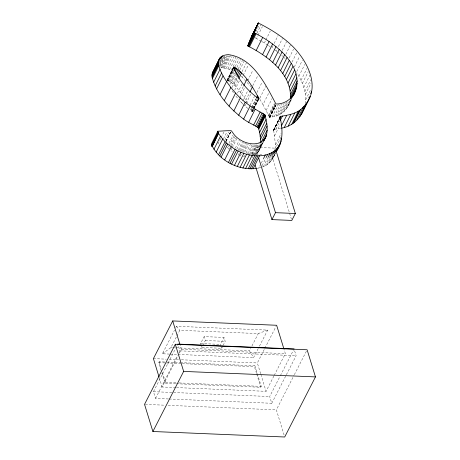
<?xml version="1.0" encoding="UTF-8"?>
<svg xmlns="http://www.w3.org/2000/svg" width="460" height="460" viewBox="0 0 460 460"><rect width="100%" height="100%" fill="white"/><g stroke="black" fill="none" stroke-linecap="round" stroke-linejoin="round"><path stroke-width="0.34" stroke-dasharray="2.3 1.72" d="M281.117 137.04L275.523 148.252L275.5 144.768L273.631 129.76L274.166 129.294L280.128 128.495L280.749 127.248M260.544 143.951C260.504 147.993 259.049 152.375 255.518 154.669L261.113 143.457M305.239 103.575C307.016 92.655 302.525 81.823 296.78 72.766M275.298 105.202L269.445 117.076C279.088 117.472 288.598 109.831 290.226 100.148M262.286 167.055C268.732 165.146 273.096 159.401 275.132 153.232M219.592 61.479L220.834 58.989M219.592 62.416L221.766 58.058M219.633 63.399L222.743 57.166M219.713 64.417L223.75 56.321M219.822 65.487L224.486 56.143M220.271 65.975L225.245 56.011M220.754 66.51L226.038 55.925M226.855 55.884L220.949 67.718L227.936 68.868L234.18 71.455M221.789 67.718L227.694 55.884M222.64 67.769L228.545 55.936M223.502 67.861L229.408 56.028M224.371 67.999L230.586 55.545M226.153 68.385L232.058 56.551M227.936 68.868L234.151 56.413M229.678 69.443L235.894 56.988M231.397 70.115L237.302 58.282M227.004 80.442L233.024 68.385M227.01 80.471L232.915 68.638M227.039 80.632L232.944 68.799M227.079 80.799L233.013 68.965M227.136 80.966L232.817 69.615M227.159 80.195L227.533 80.201L232.927 69.655L227.683 80.264C236.653 85.324 242.167 94.656 247.618 103.04M235.261 66.528L239.298 58.426M227.913 81.489L233.507 70.276M228.43 80.672L233.404 70.708M229.31 81.213L233.973 71.869M236.906 67.384L240.942 59.288M230.253 81.846L234.606 73.129M255.748 31.809L259.164 24.961M229.856 84.416L235.14 73.824M238.211 68.96L242.564 60.243M231.564 82.817L235.606 74.721M256.921 33.206L260.958 25.11M232.812 83.841L236.848 75.745M239.763 69.989L244.116 61.272M232.099 87.308L237.072 77.343M261.314 41.239L256.461 38.479L257.709 35.989M258.02 35.362L262.367 26.645M233.985 84.916L237.716 77.441M242.017 71.685L246.364 62.968M235.083 86.031L238.504 79.177M234.669 90.218L239.637 80.253M251.384 87.153L242.242 77.24L242.863 75.992M243.179 75.371L248.457 64.779M237.504 93.07L242.161 83.726M267.858 45.206L264.351 42.964L265.592 40.474M265.903 39.847L270.256 31.13M240.425 92.316L243.53 86.089M247.63 80.787L252.914 70.202M239.648 97.687L244.933 87.095M220.783 138.333L217.988 143.94L219.19 143.882M221.093 137.712L224.204 131.485M223.474 138.816L226.895 131.962M243.081 104.144L241.724 102.827L247.94 90.373M224.923 140.012L228.959 131.911M252.753 85.796L257.726 75.831M245.876 100.09L249.607 92.615M272.883 45.96L271.952 47.828L273.562 48.978M274.131 43.47L278.168 35.374M225.831 141.26L230.552 131.922M225.906 141.266L230.632 131.951M226.067 141.369L231.006 131.37M226.084 141.392L231.052 131.416M247.785 108.416L244.887 105.903L245.818 104.035M246.129 103.408L251.102 93.443M228.93 143.267L232.973 135.171M277.265 51.71L276.241 50.899L277.173 49.03M278.421 46.54L282.457 38.444M229.477 147.867L228.85 149.109L227.918 148.074L228.85 146.205M229.16 145.584L234.134 135.619M250.131 105.098L254.483 96.381M256.945 92.517L262.229 81.926M230.719 145.377L235.066 136.654M231.61 146.245L235.652 138.149M251.442 107.904L250.2 110.394L252.454 111.78M251.752 107.284L256.105 98.561M251.718 107.692L256.381 98.348M231.961 148.315L230.719 150.811L232.162 151.852M232.271 147.695L236.934 138.351M252.471 111.665L251.654 109.986L252.275 108.744M252.586 108.117L256.939 99.4M251.384 111.285L252.632 108.796M252.942 108.169L257.289 99.452M282.187 50.416L286.54 41.699M252.109 110.894L253.04 109.026M253.351 108.399L257.698 99.682M252.172 111.786L253.402 109.284M258.376 99.32L253.724 108.669L258.48 99.36M252.189 111.791L253.506 109.325M252.281 111.82L253.609 109.33M253.834 108.709L258.583 99.366M252.379 111.82L253.713 109.169M253.931 108.704L258.681 99.205M259.86 98.106L265.765 86.273M235.302 148.189L239.344 140.093M236.796 149.115L240.528 141.64M285.729 54.458L290.392 45.12M238.349 149.948L242.391 141.852M239.372 150.426L243.415 142.33M269.445 117.076L262.993 104.61L269.209 92.149M238.24 155.215L239.171 153.347M240.413 150.857L244.145 143.382M241.465 151.236L245.508 143.14M289.179 57.891L293.532 49.168M241.299 154.06L240.367 155.928L241.448 156.204M242.541 151.564L246.583 143.468M243.311 152.467L247.353 144.371M244.703 152.07L248.429 144.595M266.144 110.44L272.05 98.607M244.858 155.44L244.237 156.682L242.523 156.429M246.1 152.944L250.453 144.227M292.042 62.071L297.016 52.106M247.48 153.715L251.833 144.992M248.089 154.986L253.058 145.021M268.427 115.241L274.332 103.408M268.732 115.909L274.637 104.075M249.602 154.324L254.265 144.986M269.054 116.501L274.959 104.667M250.775 154.215L255.748 144.25M269.382 117.024L275.563 104.518M294.302 66.982L299.586 56.396M269.52 117.122L275.367 105.259M269.623 117.168L275.529 105.334M269.675 117.185L275.58 105.351M269.733 117.202L275.689 105.38M269.836 117.225L275.799 105.397M269.997 117.237L275.902 105.403M270.049 117.231L276 105.392M251.907 154.042L256.881 144.078M252.689 154.416L257.663 144.451M272.142 116.92L278.358 104.46M253.425 154.732L259.02 143.52M254.081 154.986L259.676 143.773M254.984 154.548L260.268 143.957M274.263 116.512L280.169 104.679M296.74 71.57L302.335 60.358M256.289 154.106L261.884 142.899M256.99 153.485L262.367 142.859M257.611 152.812L262.585 142.847M259.911 148.442L263.017 142.215M276.08 116.046L281.986 104.213M258.359 151.811L263.333 141.847M258.991 150.748L263.344 142.025M277.794 115.454L283.699 103.621M279.398 114.735L285.303 102.902M298.885 76.216L304.79 64.383M280.887 113.896L286.793 102.062M273.648 129.708L279.312 118.352M273.591 130.002L279.496 118.168M273.579 130.249L279.577 118.139M274.102 129.312L279.444 118.709M282.256 112.947L287.851 101.735M273.585 130.502L279.49 118.668M273.614 130.761L279.519 118.927M284.056 111.395L289.029 101.43M275.954 129.047L279.99 120.951M285.654 109.693L290.628 99.728M289.978 101.326L290.91 99.458M287.034 107.853L291.72 98.63M288.248 105.794L291.358 99.561M301.041 80.287L306.947 68.454M274.476 135.936L280.071 124.729M256.898 168.291L258.802 168.021L260.049 165.531M261.291 163.041L263.154 159.304M302.381 83.409L308.286 71.576M262.102 165.571L265.834 158.102M263.396 166.669L267.749 157.952M303.767 87.48L309.983 75.02M275.5 144.768L281.094 133.561M265.357 165.761L269.704 157.038M267.133 164.668L271.176 156.572M268.795 163.363L272.837 155.267M304.905 91.488L310.81 79.655M270.273 161.92L273.999 154.445M271.498 160.431L274.603 154.203M272.561 158.844L275.362 153.237M273.464 157.17L275.638 152.812M305.44 94.375L311.035 83.162M305.67 99.785L310.954 89.2M308.51 97.986L310.063 94.869M252.879 157.653L251.833 154.249L255.386 147.315L275.247 148.143L274.597 149.402M169.504 354.085L162.374 353.786L174.484 330.13M175.789 327.577L176.445 326.295L267.668 330.102L258.503 348.001M161.023 370.231L158.7 362.675L159.166 361.767L166.313 362.06M162.374 353.786L170.924 347.582L176.611 336.473M176.927 335.857L179.768 330.303L258.279 333.575L267.668 330.102M168.44 398.964L155.526 398.429L153.45 391.678L175.53 348.536M177.152 345.362L177.802 344.091L179.883 350.842L178.905 352.745M155.526 398.429L177.606 355.287M175.755 387.556L162.133 386.992L177.83 356.322M179.469 353.125L181.43 349.295L180.182 345.241M175.755 383.726L165.036 383.278L165.502 382.363L161.702 370.007M201.187 345.5L200.589 343.545L204.136 336.605L223.997 337.433L225.199 341.343L223.267 345.126M222.945 345.759L221.651 348.277L201.79 347.449L202.434 346.19M202.756 345.558L205.344 340.515L204.136 336.605M221.047 346.328L220.449 344.373L223.997 337.433M258.181 348.64L253.598 357.592L249.435 350.859L250.7 348.387M251.965 345.92L258.279 333.575M256.548 373.537L254.437 366.672L254.903 365.757L182.028 362.716M260.665 373.767L257.341 362.957L264.534 348.904M264.862 348.266L275.983 326.542M176.467 383.755L260.774 387.274L261.245 386.36L254.903 365.757M176.467 387.59L266.064 391.328L273.913 375.992M274.24 375.354L285.361 353.631L284.113 349.577M169.159 398.998L271.768 403.276L269.692 396.526L280.082 376.222M280.41 375.59L293.399 350.209M271.768 403.276L286.057 375.36M286.379 374.728L296.125 355.695L294.049 348.945M284.079 434.964L276.356 409.854L294.02 375.337M294.348 374.693L306.458 351.043M258.802 168.021L261.171 167.44M251.833 154.249L261.763 154.663M205.344 340.515L225.199 341.343M200.589 343.545L220.449 344.373M170.924 347.582L172.35 347.639M173.064 347.674L175.202 347.76M175.921 347.789L249.435 350.859M181.43 349.295L285.361 353.631M179.883 350.842L296.125 355.695M170.217 354.114L177.341 354.407M178.054 354.441L253.598 357.592M153.41 358.622L166.313 359.162M169.177 359.283L178.497 359.668M181.361 359.789L257.341 362.957M167.026 362.095L181.315 362.687M158.7 362.675L165.841 362.974M166.56 363.003L181.562 363.63M182.275 363.659L254.437 366.672M165.502 382.363L176.22 382.812M179.078 382.933L261.245 386.36M153.45 391.678L269.692 396.526M145.256 404.386L165.312 405.22M168.182 405.341L276.356 409.854M254.742 37.565L256.461 38.479M261.924 41.584L264.351 42.964M268.445 45.586L270.198 46.707M274.097 49.364L276.241 50.899M277.777 52.118L279.812 53.745M240.672 75.877L242.242 77.24M281.767 55.436L282.733 56.292M243.53 104.587L244.887 105.903M284.176 57.575L285.16 58.552M240.436 101.424L241.724 102.827M176.445 326.295L179.768 330.303M235.945 96.18L238.717 99.555M227.067 147.004L227.918 148.074M232.294 90.942L233.421 92.713M259.894 99.32L262.993 104.61M251.097 108.939L251.654 109.986M271.906 155.762L291.381 219.069M255.386 147.315L257.686 154.802M260.872 374.44L266.064 391.328M256.76 374.227L260.774 387.274M221.248 346.978L221.651 348.277M201.388 346.15L201.79 347.449M159.166 361.767L161.489 369.317M161.868 372.979L165.036 383.278M159.223 377.534L162.133 386.992"/><path stroke-width="0.69" d="M296.999 85.888L290.473 98.969C291.962 73.531 267.921 56.275 247.796 45.914L254.311 32.832C275.609 43.372 307.757 67.856 293.532 95.203M260.601 142.617C260.354 137.643 260.13 132.267 258.175 127.633C253.466 124.579 248.089 122.567 243.61 119.1C229.695 108.525 216.695 94.616 212.169 77.309C211.686 74.779 212.296 71.927 214.228 70.133M264.897 138.914C268.841 131.485 267.013 122.251 264.747 114.603C254.104 108.836 243.558 102.419 235.577 93.064C229.638 86.595 205.263 56.039 228.315 54.636C253.063 57.839 265.489 84.335 275.937 103.971C283.538 104.368 291.375 99.55 294.774 92.713M276.259 151.564C283.653 141.536 282.641 128.886 280.111 117.421C280.117 117.099 280.065 116.713 280.278 116.437C288.431 115.075 297.798 113.7 303.439 106.835C322.379 87.854 306.82 59.397 290.703 44.493C281.233 35.667 269.681 28.761 258.347 23.006L251.925 36.11M281.514 128.156C292.06 126.483 300.863 118.289 304.089 108.261M247.739 45.793L251.654 36.15L258.313 23M258.181 23.069L254.265 32.717L247.779 45.902M212.439 72.933L219.552 58.558M213.377 71.104L219.903 58.023M212.221 73.703L220.305 57.523M212.077 74.497L218.603 61.416M219.822 58.92L220.443 57.678M220.323 58.489L221.26 56.62M212.014 75.313L218.54 62.232M221.185 57.471L221.806 56.223M212.025 76.153L218.552 63.072M221.766 57.12L222.387 55.873M212.169 77.309L218.695 64.227M212.445 78.482L218.971 65.406M213.636 82.19L220.162 69.109M215.107 86.026L221.634 72.944M216.533 88.952L223.06 75.871M220.041 94.633L226.567 81.552M233.323 68.339C233.668 65.648 235.687 68.362 236.779 68.764C246.704 76.406 253.103 87.762 258.997 98.584M233.398 68.356L234.059 67.12M233.473 68.379L234.174 67.166M233.588 68.431L234.209 67.183M234.025 69.46L234.956 67.591M234.594 70.621L235.836 68.132M251.844 36.087L258.451 23.029M250.125 39.801L258.181 23.673M248.739 43.182L255.265 30.101M235.227 71.881L236.779 68.764M248.227 46.213L254.754 33.137M248.797 46.569L255.323 33.488M235.917 74.094L238.09 69.736M249.492 46.949L256.019 33.873M224.336 100.521L230.862 87.44M237.159 75.124L239.338 70.76M238.027 76.814L240.511 71.835M238.815 78.556L241.609 72.95M256.111 50.64L262.637 37.565M229.051 106.145L235.577 93.064M265.518 137.666C258.871 148.218 242.615 143.641 235.376 136.034C233.755 134.464 232.702 132.388 231.253 130.703C226.797 130.554 222.312 131.077 217.856 131.209L211.33 144.29C218.747 160.5 238.619 170.833 256.266 168.377M211.571 145.406L218.097 132.33L217.856 131.209M211.64 145.688L218.097 132.33M211.738 145.964L218.166 132.606M211.859 146.245L218.264 132.888M212.008 146.521L218.385 133.164M212.175 146.797L218.534 133.446M243.84 85.468L246.951 79.241M213.946 149.322L220.472 136.24L218.701 133.716M233.806 111.021L240.333 97.945M262.539 54.619L269.065 41.538M216.171 152.139L222.697 139.058L220.472 136.24M266.098 57.057L272.625 43.976M218.546 154.784L225.072 141.709L222.697 139.058M249.918 91.994L252.402 87.009M238.659 115.31L245.186 102.229M219.782 155.998L226.308 142.916L225.072 141.709M269.502 59.645L276.029 46.563M221.116 157.148L227.642 144.066L226.308 142.916M243.61 119.1L250.136 106.018M272.745 62.37L279.272 49.289M224.698 159.867L231.225 146.786L227.642 144.066M256.691 97.727L257.623 95.858M257.56 98.152L258.181 96.91M275.557 64.998L282.083 51.917M228.476 162.38L235.002 149.304L231.225 146.786M248.613 122.366L255.139 109.284M230.029 163.288L236.555 150.207L235.002 149.304M278.162 67.741L284.688 54.659M231.639 164.093L238.165 151.018C251.16 157.659 272.297 159.148 279.99 144.089M280.548 70.57L287.075 57.494M253.638 125.085L260.164 112.004M234.462 165.324L240.988 152.248M255.599 126.063L262.125 112.982M282.739 73.519L289.265 60.438M256.973 126.81L263.499 113.735M237.331 166.405L243.857 153.324M257.968 127.443L264.437 114.321M258.025 127.489L264.552 114.408L258.077 127.535M258.175 127.633L264.655 114.505M258.221 127.684L264.747 114.603M258.29 127.794L264.782 114.661M258.451 128.081L264.977 115M258.583 128.369L265.109 115.293M258.687 128.662L265.213 115.581M284.688 76.527L291.214 63.445M258.761 128.949L265.288 115.874M240.126 167.285L246.652 154.209M259.515 132.606L266.041 119.531M286.39 79.574L292.916 66.493M242.926 167.992L249.452 154.916M260.176 136.338L266.702 123.263M288.012 83.151L294.538 70.069M245.6 168.492L252.126 155.411M260.527 139.236L267.053 126.161M260.923 142.675L267.139 130.214M248.239 168.808L254.765 155.733M289.363 87.049L295.889 73.968M263.298 140.99L266.719 134.142M263.517 140.978L264.138 139.731M263.643 140.973L266.438 135.366M249.889 168.906L256.415 155.825M263.643 141.226L266.035 136.545M290.317 90.821L296.844 77.746M251.511 168.912L258.037 155.831M253.092 168.826L259.618 155.744M290.726 94.012L297.252 80.931M279.783 117.576L280.404 116.328M279.835 117.547L280.565 116.248M279.76 118.082L280.692 116.213M290.72 96.525L297.246 83.444M280.301 120.33L282.48 115.972M291.249 98.486L292.18 96.617M291.841 97.595L296.504 88.251M292.629 96.64L295.757 90.534M263.465 158.683L265.328 154.945M281.37 126L286.655 115.414M266.144 157.475L267.697 154.364M268.059 157.326L269.922 153.594M284.291 127.483L290.818 114.402M270.014 156.417L271.883 152.68M271.797 155.325L273.66 151.587M273.458 154.025L275.321 150.288M280.767 140.421L281.704 138.552M274.626 153.197L276.799 148.839M288.23 126.08L294.756 112.999M275.851 151.708L278.024 147.349M276.684 150.121L279.174 145.136M279.795 143.894L281.037 141.398M276.293 151.369L279.088 145.768M291.743 124.338L298.27 111.262M292.939 123.567L299.466 110.486M294.026 122.699L300.553 109.618M296.913 119.916L303.439 106.835M310.684 93.621L311.621 91.753M299.627 116.874L306.153 103.799M303.686 109.629L310.212 96.554M301.426 114.304L307.953 101.223M283.906 348.904L276.632 325.266L172.701 320.93L153.41 358.622L159.016 376.861M175.294 344.264L144.538 404.357L152.892 431.503L284.705 437L315.462 376.907L307.108 349.767L175.294 344.264L183.643 371.41L152.892 431.503M276.08 150.863L295.349 213.492L291.801 220.426L271.94 219.598L275.488 212.664L258.733 158.205M258.974 98.704C248.636 92.034 239.246 80.741 234.128 69.034C234.128 68.787 232.904 66.987 233.979 67.102M275.488 212.664L295.349 213.492M177.802 344.091L294.049 348.945M183.643 371.41L315.462 376.907M236.555 150.207L238.165 151.018M255.185 165.14L271.94 219.598M172.701 320.93L179.975 344.569"/></g></svg>
